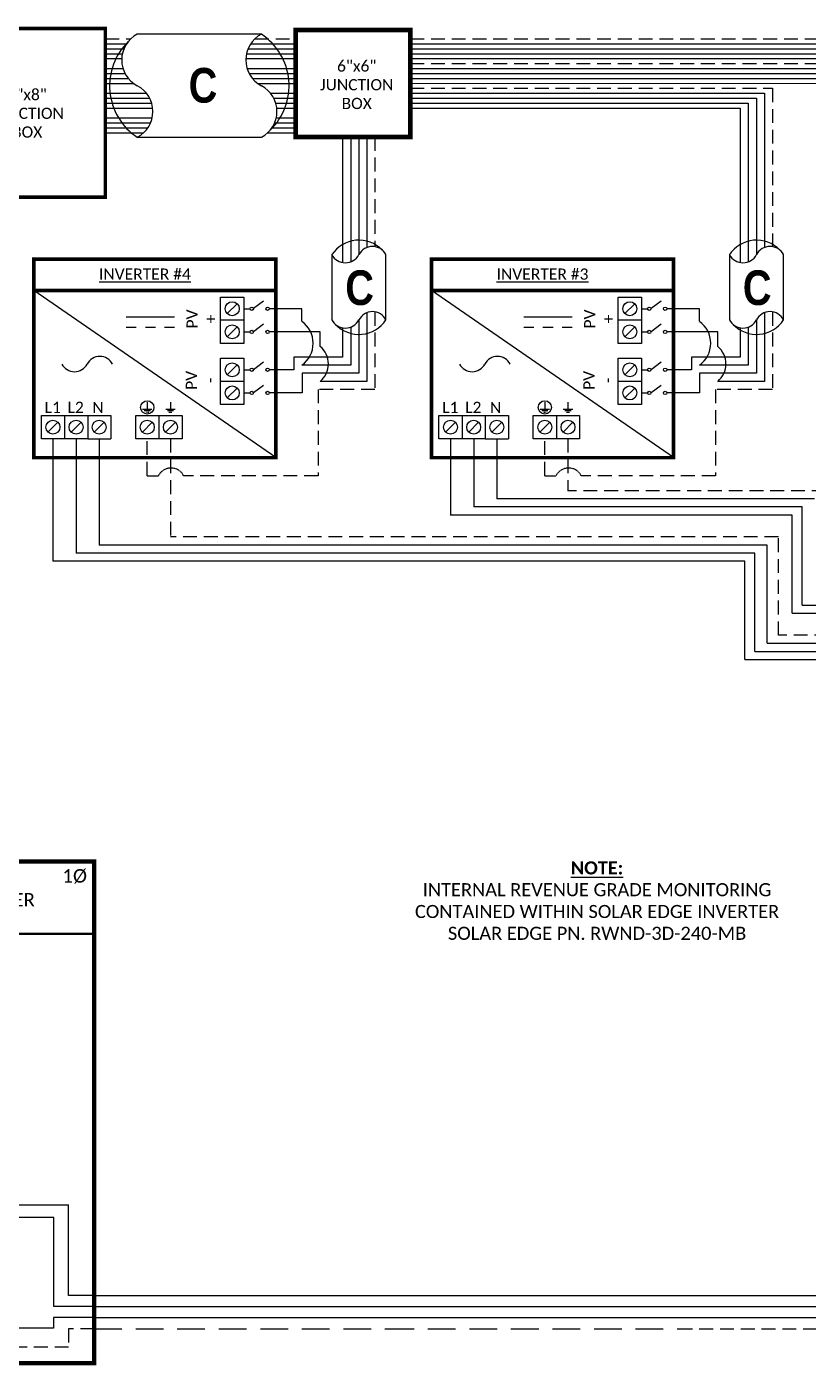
# Model space of a CAD drawing. Header units: feet. Extents: x 9097 to 9730, y 15288 to 15866.
# Drawn here: x 9309.2 to 9520.9, y 15482.9 to 15845.4 of the extents above; entities that cross this region are included whole.
import ezdxf

# ---------------------------------------------------------------- set-up
doc = ezdxf.new("R2010")
doc.units = ezdxf.units.FT
doc.header["$MEASUREMENT"] = 0
doc.linetypes.add('DASHED', pattern=[0.75, 0.5, -0.25])
doc.linetypes.add('HIDDEN', pattern=[0.375, 0.25, -0.125])
doc.styles.add('ONE LINE TXT', font='techb___.ttf')
doc.styles.get("Standard").update_dxf_attribs({"font": 'calibri.ttf'})

# ---------------------------------------------------------------- blocks, each defined once
blk = doc.blocks.new('*U23')
at = {"color": 7}
blk.add_line((-79.14, 9), (0, 9), dxfattribs=at)
at = {"color": 10}
blk.add_line((-79.14, 6), (0, 6), dxfattribs=at)
at = {"color": 253}
blk.add_line((-79.14, 3), (0, 3), dxfattribs=at)
at = {"color": 92, "linetype": 'HIDDEN', "ltscale": 15}
blk.add_line((-79.14, 0), (0, 0), dxfattribs=at)
blk = doc.blocks.new('*U25')
at = {"color": 7}
blk.add_line((-79.14, 9), (0, 9), dxfattribs=at)
at = {"color": 10}
blk.add_line((-79.14, 6), (0, 6), dxfattribs=at)
at = {"color": 253}
blk.add_line((-79.14, 3), (0, 3), dxfattribs=at)
at = {"color": 92, "linetype": 'DASHED', "ltscale": 15}
blk.add_line((-79.14, 0), (0, 0), dxfattribs=at)
blk = doc.blocks.new('*U29')
at = {"color": 7}
blk.add_line((-79.14, 9), (0, 9), dxfattribs=at)
at = {"color": 10}
blk.add_line((-79.14, 6), (0, 6), dxfattribs=at)
at = {"color": 253}
blk.add_line((-79.14, 3), (0, 3), dxfattribs=at)
at = {"color": 92, "linetype": 'DASHED', "ltscale": 15}
blk.add_line((-79.14, 0), (0, 0), dxfattribs=at)
at = {"color": 1, "insert": (-22.08, 115.96), "char_height": 3.5433, "attachment_point": 5}
blk.add_mtext_dynamic_manual_height_columns('{\\fCalibri|b1|i0|c0|p34;\\LNOTE:\\P}INTERNAL REVENUE GRADE MONITORING\\PCONTAINED WITHIN SOLAR EDGE INVERTER\\PSOLAR EDGE PN. RWND-3D-240-MB', width=99.534, gutter_width=7.17, heights=[0], dxfattribs=at)
blk = doc.blocks.new('breakerPanel')
at = {"linetype": 'Continuous'}
h = blk.add_hatch(color=1, dxfattribs=at)
h.dxf.hatch_style = 1
edge = h.paths.add_edge_path()
edge.add_arc((-42.47, 86.8), 0.291, 0, 360)
h = blk.add_hatch(color=1, dxfattribs=at)
h.dxf.hatch_style = 1
edge = h.paths.add_edge_path()
edge.add_arc((-38.44, 86.8), 0.291, 0, 360)
h = blk.add_hatch(color=1, dxfattribs=at)
h.dxf.hatch_style = 1
edge = h.paths.add_edge_path()
edge.add_arc((-42.47, 77.16), 0.291, 0, 360)
h = blk.add_hatch(color=1, dxfattribs=at)
h.dxf.hatch_style = 1
edge = h.paths.add_edge_path()
edge.add_arc((-38.44, 77.16), 0.291, 0, 360)
h = blk.add_hatch(color=1, dxfattribs=at)
h.dxf.hatch_style = 1
edge = h.paths.add_edge_path()
edge.add_arc((-38.44, 71.16), 0.528, 0, 360)
h = blk.add_hatch(color=1, dxfattribs=at)
h.dxf.hatch_style = 1
edge = h.paths.add_edge_path()
edge.add_arc((-42.47, 67.78), 0.528, 0, 360)
h = blk.add_hatch(color=1, dxfattribs=at)
h.dxf.hatch_style = 1
edge = h.paths.add_edge_path()
edge.add_arc((-38.44, 61.76), 0.528, 0, 360)
h = blk.add_hatch(color=1, dxfattribs=at)
h.dxf.hatch_style = 1
edge = h.paths.add_edge_path()
edge.add_arc((-42.47, 58.38), 0.528, 0, 360)
h = blk.add_hatch(color=1, dxfattribs=at)
h.dxf.hatch_style = 1
edge = h.paths.add_edge_path()
edge.add_arc((-38.44, 52.36), 0.528, 0, 360)
h = blk.add_hatch(color=1, dxfattribs=at)
h.dxf.hatch_style = 1
edge = h.paths.add_edge_path()
edge.add_arc((-42.47, 48.98), 0.528, 0, 360)
h = blk.add_hatch(color=1, dxfattribs=at)
h.dxf.hatch_style = 1
edge = h.paths.add_edge_path()
edge.add_arc((-42.47, 39.58), 0.528, 0, 360)
h = blk.add_hatch(color=1, dxfattribs=at)
h.dxf.hatch_style = 1
edge = h.paths.add_edge_path()
edge.add_arc((-38.44, 42.95), 0.528, 0, 360)
h = blk.add_hatch(color=1, dxfattribs=at)
h.dxf.hatch_style = 1
edge = h.paths.add_edge_path()
edge.add_arc((-38.44, 33.55), 0.528, 0, 360)
h = blk.add_hatch(color=1, dxfattribs=at)
h.dxf.hatch_style = 1
edge = h.paths.add_edge_path()
edge.add_arc((-42.47, 30.17), 0.528, 0, 360)
at = {"color": 155, "true_color": 0x647190}
blk.add_line((-80.92, 126.59), (0, 126.59), dxfattribs=at)
at = {"color": 253, "linetype": 'Continuous'}
for p, q in [((-100.73, 90.2), (-100.73, 109.7)), ((-76.04, 90.2), (-100.73, 90.2)), ((-76.04, 90.2), (-76.04, 22.16)), ((-76.04, 22.16), (-27.25, 22.16)), ((-27.25, 22.16), (-27.25, 17.57)), ((-27.25, 17.57), (-29.89, 17.57)), ((-11.01, 0.16), (-29.89, 0.16)), ((0, 3), (-11.01, 3)), ((-11.01, 3), (-11.01, 0.16))]:
    blk.add_line(p, q, dxfattribs=at)
at = {"color": 10, "linetype": 'Continuous'}
for p, q in [((-94.24, 94.51), (-94.24, 109.7)), ((-42.47, 94.51), (-94.24, 94.51)), ((-42.47, 87.09), (-42.47, 94.51)), ((-42.47, 30.17), (-42.47, 76.87)), ((-35.88, 67.78), (-45.04, 67.78)), ((-35.88, 58.38), (-45.04, 58.38)), ((-35.88, 48.98), (-45.04, 48.98)), ((-35.88, 39.58), (-45.04, 39.58)), ((-35.88, 30.17), (-45.04, 30.17)), ((-10.98, 30.17), (-29.89, 30.17)), ((-10.98, 6), (-10.98, 30.17)), ((0, 6), (-10.98, 6))]:
    blk.add_line(p, q, dxfattribs=at)
at = {"color": 7, "linetype": 'Continuous'}
for p, q in [((-87.75, 98.34), (-87.75, 109.7)), ((-38.44, 98.34), (-87.75, 98.34)), ((-38.44, 87.09), (-38.44, 98.34)), ((-38.44, 61.76), (-38.44, 76.87)), ((-35.88, 71.16), (-45.04, 71.16)), ((-38.44, 71.16), (-35.88, 71.16)), ((-45.04, 61.76), (-35.88, 61.76)), ((-35.88, 61.76), (-45.04, 61.76)), ((-38.44, 52.36), (-38.44, 61.76)), ((-45.04, 52.36), (-35.88, 52.36)), ((-35.88, 52.36), (-45.04, 52.36)), ((-38.44, 42.95), (-38.44, 52.36)), ((-45.04, 42.95), (-35.88, 42.95)), ((-35.88, 42.95), (-45.04, 42.95)), ((-38.44, 33.55), (-38.44, 42.95)), ((-35.88, 33.55), (-45.04, 33.55)), ((-6.96, 9), (-6.96, 33.55))]:
    blk.add_line(p, q, dxfattribs=at)
at = {"lineweight": 50}
blk.add_line((-80.92, 106.95), (0, 106.95), dxfattribs=at)
at = {"color": 7}
for p, q in [((-29.89, 33.55), (-6.96, 33.55)), ((0, 9), (-6.96, 9))]:
    blk.add_line(p, q, dxfattribs=at)
at = {"color": 1, "linetype": 'Continuous'}
for p, q in [((-51.03, -2.51), (-51.03, 20.23)), ((-46.49, 20.23), (-51.03, 20.23)), ((-46.49, 20.23), (-46.49, -2.51)), ((-34.43, -2.43), (-34.43, 20.16)), ((-29.89, 20.16), (-34.43, 20.16)), ((-29.89, 20.16), (-29.89, -2.43)), ((-46.49, -2.51), (-51.03, -2.51)), ((-29.89, -2.43), (-34.43, -2.43))]:
    blk.add_line(p, q, dxfattribs=at)
at = {"color": 4, "linetype": 'Continuous'}
for p, q in [((-47.97, 18.28), (-49.55, 16.71)), ((-31.37, 18.35), (-32.94, 16.78)), ((-47.97, 13.93), (-49.55, 12.36)), ((-31.37, 14), (-32.94, 12.43)), ((-47.97, 9.58), (-49.55, 8.01)), ((-31.37, 9.65), (-32.94, 8.08)), ((-47.97, 5.23), (-49.55, 3.66)), ((-31.37, 5.3), (-32.94, 3.73)), ((-47.97, 0.88), (-49.55, -0.69)), ((-31.37, 0.95), (-32.94, -0.62))]:
    blk.add_line(p, q, dxfattribs=at)
at = {"color": 92, "linetype": 'HIDDEN', "ltscale": 15}
for p, q in [((-51.03, 4.44), (-106.89, 4.44)), ((-106.89, 4.44), (-106.89, -4.87)), ((-75.84, -4.96), (-75.84, 0.09)), ((-75.84, 0.09), (-51.03, 0.09)), ((0, 0), (-6.96, 0)), ((-6.96, 0), (-6.96, -4.96)), ((-6.96, -4.96), (-75.84, -4.96))]:
    blk.add_line(p, q, dxfattribs=at)
at = {"color": 92, "linetype": 'Continuous', "ltscale": 15}
blk.add_line((-34.43, 0.09), (-46.49, 0.09), dxfattribs=at)
at = {"color": 92, "ltscale": 15}
blk.add_line((-106.89, -4.87), (-106.89, -24.84), dxfattribs=at)
at = {"lineweight": 50, "const_width": 1.19}
for points in [[(-103.67, 109.7), (-103.67, 126.59), (-84.82, 126.59), (-84.82, 109.7)], [(-80.92, -9.3), (-80.92, 126.59), (0, 126.59), (0, -9.3)]]:
    blk.add_lwpolyline(points, close=True, dxfattribs=at)
at = {"color": 92, "linetype": 'Continuous', "lineweight": 5, "ltscale": 0.05, "flags": 128}
for points in [[(-45.88, 10.97), (-41.2, 10.97)], [(-43.54, 13.81), (-43.54, 10.97)], [(-42.01, 10.1), (-45.07, 10.1)], [(-42.82, 9.23), (-44.25, 9.23)]]:
    blk.add_lwpolyline(points, dxfattribs=at)
at = {"color": 92, "linetype": 'Continuous', "ltscale": 4, "flags": 128}
for points in [[(-115.37, -24.84), (-98.41, -24.84)], [(-101.35, -27.98), (-112.43, -27.98)], [(-104.29, -31.12), (-109.49, -31.12)]]:
    blk.add_lwpolyline(points, dxfattribs=at)
at = {"linetype": 'Continuous'}
blk.add_circle((-94.24, 118.15), 7.15, dxfattribs=at)
at = {"color": 1, "linetype": 'Continuous'}
for centre, radius in [((-42.47, 86.8), 0.291), ((-38.44, 86.8), 0.291), ((-42.47, 77.16), 0.291), ((-38.44, 77.16), 0.291), ((-38.44, 71.16), 0.528), ((-42.47, 67.78), 0.528), ((-38.44, 61.76), 0.528), ((-42.47, 58.38), 0.528), ((-38.44, 52.36), 0.528), ((-42.47, 48.98), 0.528), ((-42.47, 39.58), 0.528), ((-38.44, 42.95), 0.528), ((-38.44, 33.55), 0.528), ((-42.47, 30.17), 0.528)]:
    blk.add_circle(centre, radius, dxfattribs=at)
at = {"color": 4, "linetype": 'Continuous'}
for centre in [(-48.76, 17.49), (-32.16, 17.57), (-48.76, 13.14), (-32.16, 13.21), (-48.76, 8.79), (-32.16, 8.86), (-48.76, 4.44), (-32.16, 4.51), (-48.76, 0.09), (-32.16, 0.16)]:
    blk.add_circle(centre, 1.11, dxfattribs=at)
at = {"color": 1, "linetype": 'Continuous'}
for centre, radius, start, end in [((-50.14, 81.98), 9.06, 327.8708, 32.1292), ((-46.11, 81.98), 9.06, 327.8708, 32.1292), ((-48.03, 68.62), 3.93, 40.3392, 139.6608), ((-32.88, 68.62), 3.93, 40.3392, 139.6608), ((-48.03, 65.24), 3.93, 40.3392, 139.6608), ((-32.88, 65.24), 3.93, 40.3392, 139.6608), ((-48.03, 59.21), 3.93, 40.3392, 139.6608), ((-32.88, 59.21), 3.93, 40.3392, 139.6608), ((-48.03, 55.84), 3.93, 40.3392, 139.6608), ((-32.88, 55.84), 3.93, 40.3392, 139.6608), ((-48.03, 49.81), 3.93, 40.3392, 139.6608), ((-32.88, 49.81), 3.93, 40.3392, 139.6608), ((-48.03, 46.43), 3.93, 40.3392, 139.6608), ((-32.88, 46.43), 3.93, 40.3392, 139.6608), ((-48.03, 40.41), 3.93, 40.3392, 139.6608), ((-32.88, 40.41), 3.93, 40.3392, 139.6608), ((-48.03, 37.03), 3.93, 40.3392, 139.6608), ((-32.88, 37.03), 3.93, 40.3392, 139.6608), ((-48.03, 31.01), 3.93, 40.3392, 139.6608), ((-32.88, 31.01), 3.93, 40.3392, 139.6608), ((-48.03, 27.63), 3.93, 40.3392, 139.6608), ((-32.88, 27.63), 3.93, 40.3392, 139.6608)]:
    blk.add_arc(centre, radius, start, end, dxfattribs=at)
at = {"color": 253, "linetype": 'Continuous', "style": 'ONE LINE TXT'}
blk.add_text('M', height=9.38, dxfattribs=at).set_placement((-98.8, 113.43))
at = {"color": 4, "linetype": 'Continuous'}
blk.add_text('NEUTRAL', height=1.874, rotation=90, dxfattribs=at).set_placement((-35.08, 4.08))
at = {"color": 1, "attachment_point": 5}
for s, width, gutter_width, heights, insert, char_height in [('EXISTING\\P1Ø 120/240V UTILITY METER', 37.8067, 7.17, [0], (-123.64, 118), 3.5433), ('240V', 0.1481, 0.75, [0], (-72.39, 122.54), 3.658), ('1Ø', 0.1481, 0.75, [0], (-5.31, 122.54), 3.658), ('serA MAIN BREAKER\\PnwA BUSBAR', 72.4998, 0.75, [0], (-39.75, 113.14), 3.6576), ('EXISTING MAIN BREAKER LOAD CENTER\\P2pocA BACK FEED BREAKER \\P{\\fVerdana|b1|i0|c0|p34;NEC 705.12(D)}', 79.2627, 97.94, [154.49], (-39.35, -23.38), 3.5433)]:
    blk.add_mtext_dynamic_manual_height_columns(s, width=width, gutter_width=gutter_width, heights=heights, dxfattribs=dict(at, insert=insert, char_height=char_height))
at = {"color": 4, "linetype": 'Continuous', "insert": (-46.25, 82.15), "char_height": 1.874, "attachment_point": 5, "rotation": 90}
blk.add_mtext_dynamic_manual_height_columns('2pserA\\PMAIN', width=0.1481, gutter_width=0.75, heights=[0], dxfattribs=at)
blk = doc.blocks.new('*U27')
at = {"color": 7}
blk.add_blockref('breakerPanel', (0, 0), dxfattribs=at)

msp = doc.modelspace()

# ---------------------------------------------------------------- linework, layer by layer
at = {"color": 92, "linetype": 'HIDDEN', "ltscale": 15}
for p, q in [((9330.46, 15842.16), (9337.35, 15842.16)), ((9370.98, 15842.16), (9382.06, 15842.16)), ((9413.06, 15842.16), (9726.57, 15842.16)), ((9413.06, 15835.47), (9618.87, 15835.47)), ((9413.06, 15828.77), (9511.17, 15828.77)), ((9511.17, 15828.77), (9511.17, 15785.88)), ((9403.47, 15815.61), (9403.47, 15785.88)), ((9403.47, 15768.21), (9403.47, 15747.2)), ((9511.17, 15768.21), (9511.17, 15747.2)), ((9403.47, 15747.2), (9388.07, 15747.2)), ((9388.07, 15747.2), (9388.07, 15723.83)), ((9511.17, 15747.2), (9495.77, 15747.2)), ((9495.77, 15747.2), (9495.77, 15723.83)), ((9341.82, 15723.83), (9341.82, 15733.84)), ((9348.09, 15733.84), (9348.09, 15707.23)), ((9449.52, 15723.83), (9449.52, 15733.84)), ((9455.79, 15733.84), (9455.79, 15719.73)), ((9341.82, 15723.83), (9344.82, 15723.83)), ((9388.07, 15723.83), (9351.67, 15723.83)), ((9449.52, 15723.83), (9452.52, 15723.83)), ((9495.77, 15723.83), (9459.37, 15723.83)), ((9525.59, 15719.73), (9455.79, 15719.73)), ((9512.78, 15707.23), (9348.09, 15707.23)), ((9512.78, 15680.61), (9512.78, 15707.23)), ((9666.94, 15680.61), (9512.78, 15680.61))]:
    msp.add_line(p, q, dxfattribs=at)
at = {"color": 7, "linetype": 'Continuous'}
for p, q in [((9372.74, 15843.41), (9339.11, 15843.41)), ((9330.46, 15839.48), (9335.5, 15839.48)), ((9369.13, 15839.48), (9382.06, 15839.48)), ((9413.06, 15839.48), (9722.2, 15839.48)), ((9330.46, 15836.81), (9334.9, 15836.81)), ((9368.53, 15836.81), (9382.06, 15836.81)), ((9413.06, 15836.81), (9717.84, 15836.81)), ((9330.46, 15832.79), (9335.79, 15832.79)), ((9369.42, 15832.79), (9382.06, 15832.79)), ((9413.06, 15832.79), (9614.5, 15832.79)), ((9330.46, 15830.11), (9338.07, 15830.11)), ((9371.7, 15830.11), (9382.06, 15830.11)), ((9413.06, 15830.11), (9610.14, 15830.12)), ((9330.46, 15826.1), (9342.45, 15826.1)), ((9330.46, 15823.42), (9343.28, 15823.42)), ((9376.08, 15826.1), (9382.06, 15826.1)), ((9376.91, 15823.42), (9382.06, 15823.42)), ((9413.06, 15826.1), (9506.81, 15826.1)), ((9413.06, 15823.42), (9502.44, 15823.42)), ((9502.44, 15823.42), (9502.44, 15781.57)), ((9506.81, 15826.1), (9506.81, 15783.63)), ((9330.46, 15819.4), (9342.7, 15819.4)), ((9330.46, 15816.73), (9340.83, 15816.73)), ((9374.46, 15816.73), (9382.06, 15816.73)), ((9376.33, 15819.4), (9382.06, 15819.4)), ((9339.11, 15815.51), (9372.74, 15815.51)), ((9394.74, 15815.61), (9394.74, 15781.57)), ((9399.11, 15815.61), (9399.11, 15783.63)), ((9391.82, 15783.72), (9391.82, 15766.04)), ((9406.49, 15766.04), (9406.49, 15783.72)), ((9499.52, 15783.72), (9499.52, 15766.04)), ((9514.18, 15766.04), (9514.18, 15783.72)), ((9376.65, 15728.71), (9311.1, 15773.96)), ((9484.34, 15728.71), (9418.8, 15773.96)), ((9349.23, 15766.79), (9336.11, 15766.79)), ((9399.11, 15765.95), (9399.11, 15751.56)), ((9456.93, 15766.79), (9443.81, 15766.79)), ((9506.81, 15765.95), (9506.81, 15751.56)), ((9338.85, 15763.96), (9336.11, 15763.96)), ((9344.04, 15763.96), (9341.3, 15763.96)), ((9349.23, 15763.96), (9346.49, 15763.96)), ((9394.74, 15763.89), (9394.74, 15755.92)), ((9446.55, 15763.96), (9443.81, 15763.96)), ((9451.74, 15763.96), (9449, 15763.96)), ((9456.93, 15763.96), (9454.19, 15763.96)), ((9502.44, 15763.89), (9502.44, 15755.92)), ((9394.74, 15755.92), (9381.56, 15755.92)), ((9381.56, 15755.92), (9381.56, 15752.51)), ((9502.44, 15755.92), (9489.26, 15755.92)), ((9489.26, 15755.92), (9489.26, 15752.51)), ((9381.56, 15752.51), (9374.86, 15752.51)), ((9399.11, 15751.56), (9383.75, 15751.56)), ((9383.75, 15751.56), (9383.75, 15746.24)), ((9489.26, 15752.51), (9482.56, 15752.51)), ((9506.81, 15751.56), (9491.45, 15751.56)), ((9491.45, 15751.56), (9491.45, 15746.24)), ((9383.75, 15746.24), (9374.86, 15746.24)), ((9491.45, 15746.24), (9482.56, 15746.24)), ((9316.27, 15733.84), (9316.27, 15700.66)), ((9423.97, 15733.84), (9423.97, 15713.16)), ((9516.5, 15713.16), (9423.97, 15713.16)), ((9516.5, 15686.55), (9516.5, 15713.16)), ((9503.69, 15700.66), (9316.27, 15700.66)), ((9503.69, 15674.04), (9503.69, 15700.66)), ((9516.5, 15686.55), (9676.75, 15686.55)), ((9503.69, 15674.04), (9669.13, 15674.04))]:
    msp.add_line(p, q, dxfattribs=at)
at = {"color": 10, "linetype": 'Continuous'}
for p, q in [((9330.46, 15840.82), (9336.22, 15840.82)), ((9330.46, 15838.14), (9335.08, 15838.14)), ((9368.71, 15838.14), (9382.06, 15838.14)), ((9369.85, 15840.82), (9382.06, 15840.82)), ((9413.06, 15840.82), (9724.38, 15840.82)), ((9413.06, 15838.14), (9720.02, 15838.14)), ((9330.46, 15834.13), (9335.24, 15834.13)), ((9368.87, 15834.13), (9382.06, 15834.13)), ((9413.06, 15834.13), (9616.69, 15834.13)), ((9330.46, 15831.46), (9336.67, 15831.46)), ((9370.3, 15831.46), (9382.06, 15831.46)), ((9413.06, 15831.46), (9612.32, 15831.46)), ((9330.46, 15827.44), (9341.58, 15827.44)), ((9375.21, 15827.44), (9382.06, 15827.44)), ((9413.06, 15827.44), (9508.99, 15827.44)), ((9508.99, 15827.44), (9508.99, 15785.64)), ((9330.46, 15824.76), (9343, 15824.76)), ((9376.62, 15824.76), (9382.06, 15824.76)), ((9413.06, 15824.76), (9504.62, 15824.76)), ((9504.62, 15824.76), (9504.62, 15781.76)), ((9330.46, 15820.74), (9343.14, 15820.74)), ((9376.77, 15820.74), (9382.06, 15820.74)), ((9330.46, 15818.07), (9341.98, 15818.07)), ((9375.6, 15818.07), (9382.06, 15818.07)), ((9396.92, 15815.61), (9396.92, 15781.76)), ((9401.29, 15815.61), (9401.29, 15785.64)), ((9383.71, 15769.06), (9374.86, 15769.06)), ((9383.71, 15765.65), (9383.71, 15769.06)), ((9491.41, 15769.06), (9482.56, 15769.06)), ((9491.41, 15765.65), (9491.41, 15769.06)), ((9401.29, 15767.96), (9401.29, 15749.38)), ((9508.99, 15767.96), (9508.99, 15749.38)), ((9388.66, 15762.79), (9374.86, 15762.79)), ((9388.66, 15758.86), (9388.66, 15762.79)), ((9396.92, 15764.08), (9396.92, 15753.74)), ((9496.36, 15762.79), (9482.56, 15762.79)), ((9496.36, 15758.86), (9496.36, 15762.79)), ((9504.62, 15764.08), (9504.62, 15753.74)), ((9396.92, 15753.74), (9383.71, 15753.74)), ((9504.62, 15753.74), (9491.41, 15753.74)), ((9401.29, 15749.38), (9388.66, 15749.38)), ((9508.99, 15749.38), (9496.36, 15749.38)), ((9322.54, 15733.84), (9322.54, 15702.85)), ((9430.24, 15733.84), (9430.24, 15715.35)), ((9519.18, 15715.35), (9430.24, 15715.35)), ((9519.18, 15688.73), (9519.18, 15715.35)), ((9506.37, 15702.85), (9322.54, 15702.85)), ((9506.37, 15676.23), (9506.37, 15702.85)), ((9519.18, 15688.73), (9676.65, 15688.73)), ((9506.37, 15676.23), (9669.02, 15676.23))]:
    msp.add_line(p, q, dxfattribs=at)
at = {"color": 1, "linetype": 'Continuous'}
for p, q in [((9361.7, 15759.66), (9361.7, 15772.2)), ((9361.7, 15772.2), (9367.97, 15772.2)), ((9361.7, 15759.66), (9361.7, 15772.2)), ((9367.97, 15772.2), (9367.97, 15759.66)), ((9367.97, 15772.2), (9367.97, 15765.93)), ((9367.97, 15769.06), (9369.67, 15769.06)), ((9373.32, 15771.11), (9370.61, 15769.08)), ((9469.4, 15759.66), (9469.4, 15772.2)), ((9469.4, 15772.2), (9475.67, 15772.2)), ((9469.4, 15759.66), (9469.4, 15772.2)), ((9475.67, 15772.2), (9475.67, 15759.66)), ((9475.67, 15772.2), (9475.67, 15765.93)), ((9475.67, 15769.06), (9477.37, 15769.06)), ((9481.02, 15771.11), (9478.31, 15769.08)), ((9367.97, 15765.93), (9361.7, 15765.93)), ((9475.67, 15765.93), (9469.4, 15765.93)), ((9367.97, 15762.79), (9369.67, 15762.79)), ((9373.32, 15764.84), (9370.61, 15762.81)), ((9475.67, 15762.79), (9477.37, 15762.79)), ((9481.02, 15764.84), (9478.31, 15762.81)), ((9367.97, 15759.66), (9361.7, 15759.66)), ((9475.67, 15759.66), (9469.4, 15759.66)), ((9361.7, 15743.1), (9361.7, 15755.64)), ((9361.7, 15755.64), (9367.97, 15755.64)), ((9367.97, 15755.64), (9367.97, 15749.37)), ((9373.32, 15754.55), (9370.61, 15752.52)), ((9469.4, 15743.1), (9469.4, 15755.64)), ((9469.4, 15755.64), (9475.67, 15755.64)), ((9475.67, 15755.64), (9475.67, 15749.37)), ((9481.02, 15754.55), (9478.31, 15752.52)), ((9367.97, 15752.51), (9369.67, 15752.51)), ((9475.67, 15752.51), (9477.37, 15752.51)), ((9367.97, 15749.37), (9361.7, 15749.37)), ((9367.97, 15749.37), (9367.97, 15743.1)), ((9373.32, 15748.28), (9370.61, 15746.25)), ((9475.67, 15749.37), (9469.4, 15749.37)), ((9475.67, 15749.37), (9475.67, 15743.1)), ((9481.02, 15748.28), (9478.31, 15746.25)), ((9367.97, 15746.24), (9369.67, 15746.24)), ((9475.67, 15746.24), (9477.37, 15746.24)), ((9313.14, 15740.11), (9325.68, 15740.11)), ((9313.14, 15733.84), (9313.14, 15740.11)), ((9313.14, 15740.11), (9319.41, 15740.11)), ((9319.41, 15740.11), (9319.41, 15733.84)), ((9325.68, 15740.11), (9325.68, 15733.84)), ((9325.68, 15740.11), (9331.95, 15740.11)), ((9331.95, 15740.11), (9331.95, 15733.84)), ((9338.69, 15740.11), (9351.23, 15740.11)), ((9338.69, 15733.84), (9338.69, 15740.11)), ((9338.69, 15740.11), (9344.96, 15740.11)), ((9344.96, 15740.11), (9344.96, 15733.84)), ((9351.23, 15740.11), (9351.23, 15733.84)), ((9367.97, 15743.1), (9361.7, 15743.1)), ((9420.84, 15740.11), (9433.38, 15740.11)), ((9420.84, 15733.84), (9420.84, 15740.11)), ((9420.84, 15740.11), (9427.11, 15740.11)), ((9427.11, 15740.11), (9427.11, 15733.84)), ((9433.38, 15740.11), (9433.38, 15733.84)), ((9433.38, 15740.11), (9439.64, 15740.11)), ((9439.64, 15740.11), (9439.64, 15733.84)), ((9446.39, 15740.11), (9458.93, 15740.11)), ((9446.39, 15733.84), (9446.39, 15740.11)), ((9446.39, 15740.11), (9452.66, 15740.11)), ((9452.66, 15740.11), (9452.66, 15733.84)), ((9458.93, 15740.11), (9458.93, 15733.84)), ((9475.67, 15743.1), (9469.4, 15743.1)), ((9325.68, 15733.84), (9313.14, 15733.84)), ((9325.68, 15733.84), (9331.95, 15733.84)), ((9351.23, 15733.84), (9338.69, 15733.84)), ((9433.38, 15733.84), (9420.84, 15733.84)), ((9433.38, 15733.84), (9439.64, 15733.84)), ((9458.93, 15733.84), (9446.39, 15733.84))]:
    msp.add_line(p, q, dxfattribs=at)
at = {"color": 4, "linetype": 'Continuous'}
for p, q in [((9366.18, 15770.4), (9363.5, 15767.72)), ((9473.87, 15770.4), (9471.2, 15767.72)), ((9366.18, 15764.13), (9363.5, 15761.46)), ((9473.87, 15764.13), (9471.2, 15761.46)), ((9366.18, 15753.84), (9363.5, 15751.17)), ((9473.87, 15753.84), (9471.2, 15751.17)), ((9366.18, 15747.57), (9363.5, 15744.9)), ((9473.87, 15747.57), (9471.2, 15744.9)), ((9317.61, 15738.32), (9314.93, 15735.64)), ((9323.88, 15738.32), (9321.2, 15735.64)), ((9330.15, 15738.32), (9327.47, 15735.64)), ((9343.16, 15738.32), (9340.49, 15735.64)), ((9349.43, 15738.32), (9346.76, 15735.64)), ((9425.31, 15738.32), (9422.63, 15735.64)), ((9431.58, 15738.32), (9428.9, 15735.64)), ((9437.85, 15738.32), (9435.17, 15735.64)), ((9450.86, 15738.32), (9448.18, 15735.64)), ((9457.13, 15738.32), (9454.45, 15735.64))]:
    msp.add_line(p, q, dxfattribs=at)
at = {"color": 253, "linetype": 'Continuous'}
for p, q in [((9328.81, 15733.84), (9328.81, 15705.04)), ((9436.51, 15733.84), (9436.51, 15717.54)), ((9522.56, 15717.54), (9436.51, 15717.54)), ((9509.75, 15705.04), (9328.81, 15705.04)), ((9509.75, 15678.42), (9509.75, 15705.04)), ((9509.75, 15678.42), (9666.87, 15678.42))]:
    msp.add_line(p, q, dxfattribs=at)
at = {"lineweight": 50}
for points, const_width in [([(9330.46, 15799.29), (9287.14, 15799.29), (9287.14, 15844.94), (9330.46, 15844.94)], 0.986), ([(9413.06, 15815.61), (9382.06, 15815.61), (9382.06, 15844.57), (9413.06, 15844.57)], 1.27), ([(9311.1, 15728.71), (9311.1, 15782.51), (9376.65, 15782.51), (9376.65, 15728.71)], 0.986), ([(9311.1, 15773.96), (9311.1, 15782.51), (9376.65, 15782.51), (9376.65, 15773.96)], 0.986), ([(9418.8, 15728.71), (9418.8, 15782.51), (9484.34, 15782.51), (9484.34, 15728.71)], 0.986), ([(9418.8, 15773.96), (9418.8, 15782.51), (9484.34, 15782.51), (9484.34, 15773.96)], 0.986)]:
    msp.add_lwpolyline(points, close=True, dxfattribs=dict(at, const_width=const_width))
at = {"color": 92, "linetype": 'Continuous', "flags": 128}
for points in [[(9341.82, 15743.78), (9341.82, 15741.87)], [(9348.09, 15743.78), (9348.09, 15741.87)], [(9449.52, 15743.78), (9449.52, 15741.87)], [(9455.79, 15743.78), (9455.79, 15741.87)], [(9340.54, 15741.87), (9343.1, 15741.87)], [(9342.66, 15741.4), (9340.99, 15741.4)], [(9346.81, 15741.87), (9349.37, 15741.87)], [(9348.93, 15741.4), (9347.26, 15741.4)], [(9448.24, 15741.87), (9450.8, 15741.87)], [(9450.36, 15741.4), (9448.69, 15741.4)], [(9454.51, 15741.87), (9457.07, 15741.87)], [(9456.63, 15741.4), (9454.95, 15741.4)]]:
    msp.add_lwpolyline(points, dxfattribs=at)
at = {"color": 92, "linetype": 'HIDDEN', "flags": 128}
for points in [[(9342.21, 15740.92), (9341.43, 15740.92)], [(9348.48, 15740.92), (9347.7, 15740.92)], [(9449.91, 15740.92), (9449.13, 15740.92)], [(9456.18, 15740.92), (9455.4, 15740.92)]]:
    msp.add_lwpolyline(points, dxfattribs=at)
at = {"color": 4, "linetype": 'Continuous'}
for centre in [(9364.84, 15769.06), (9472.54, 15769.06), (9364.84, 15762.79), (9472.54, 15762.79), (9364.84, 15752.51), (9472.54, 15752.51), (9364.84, 15746.24), (9472.54, 15746.24), (9316.27, 15736.98), (9322.54, 15736.98), (9328.81, 15736.98), (9341.82, 15736.98), (9348.09, 15736.98), (9423.97, 15736.98), (9430.24, 15736.98), (9436.51, 15736.98), (9449.52, 15736.98), (9455.79, 15736.98)]:
    msp.add_circle(centre, 1.89, dxfattribs=at)
at = {"color": 1, "linetype": 'Continuous'}
for centre in [(9370.12, 15769.06), (9374.41, 15769.06), (9477.82, 15769.06), (9482.11, 15769.06), (9370.12, 15762.79), (9374.41, 15762.79), (9477.82, 15762.79), (9482.11, 15762.79), (9370.12, 15752.51), (9374.41, 15752.51), (9477.82, 15752.51), (9482.11, 15752.51), (9370.12, 15746.24), (9374.41, 15746.24), (9477.82, 15746.24), (9482.11, 15746.24)]:
    msp.add_circle(centre, 0.45, dxfattribs=at)
at = {"color": 92, "linetype": 'Continuous'}
for centre in [(9341.82, 15742.33), (9449.52, 15742.33)]:
    msp.add_circle(centre, 1.8, dxfattribs=at)
at = {"color": 7, "linetype": 'Continuous'}
for centre, radius, start, end in [((9348.37, 15829.46), 16.75, 133.9732, 236.4265), ((9363.48, 15829.46), 16.75, 313.9732, 56.4265), ((9399.15, 15778.85), 8.8, 43.9732, 146.4265), ((9506.85, 15778.85), 8.8, 43.9732, 146.4265), ((9399.15, 15770.91), 8.8, 223.9732, 326.4265), ((9506.85, 15770.91), 8.8, 223.9732, 326.4265)]:
    msp.add_arc(centre, radius, start, end, dxfattribs=at)
at = {"linetype": 'Continuous'}
for centre, radius, start, end in [((9342.77, 15836.44), 7.88, 117.6639, 242.3361), ((9376.4, 15836.44), 7.88, 117.6639, 242.3361), ((9335.46, 15822.49), 7.88, 297.6639, 62.3361), ((9369.08, 15822.49), 7.88, 297.6639, 62.3361), ((9395.48, 15785.64), 4.14, 207.6639, 332.3361), ((9402.82, 15781.79), 4.14, 27.6639, 152.3361), ((9503.18, 15785.64), 4.14, 207.6639, 332.3361), ((9510.52, 15781.79), 4.14, 27.6639, 152.3361), ((9395.48, 15767.96), 4.14, 207.6639, 332.3361), ((9402.82, 15764.12), 4.14, 27.6639, 152.3361), ((9503.18, 15767.96), 4.14, 207.6639, 332.3361), ((9510.52, 15764.12), 4.14, 27.6639, 152.3361), ((9328.97, 15752.27), 3.87, 27.6639, 152.3361), ((9436.67, 15752.27), 3.87, 27.6639, 152.3361), ((9322.11, 15755.87), 3.87, 207.6639, 332.3361), ((9429.81, 15755.87), 3.87, 207.6639, 332.3361)]:
    msp.add_arc(centre, radius, start, end, dxfattribs=at)
at = {"color": 10, "linetype": 'Continuous'}
for centre, radius, start, end in [((9379.44, 15759.69), 7.32, 305.6505, 54.3495), ((9487.14, 15759.69), 7.32, 305.6505, 54.3495), ((9384.69, 15754.12), 6.18, 309.9338, 50.0662), ((9492.39, 15754.12), 6.18, 309.9338, 50.0662)]:
    msp.add_arc(centre, radius, start, end, dxfattribs=at)
at = {"color": 92, "linetype": 'HIDDEN', "ltscale": 0.3}
for centre in [(9348.25, 15722.03), (9455.95, 15722.03)]:
    msp.add_arc(centre, 3.87, 27.6639, 152.3361, dxfattribs=at)

# ---------------------------------------------------------------- block references
at = {"color": 7}
for name, p in [('*U27', (9327.46, 15492.74)), ('*U29', (9485.74, 15492.74)), ('*U25', (9406.6, 15492.74)), ('*U23', (9564.88, 15492.74))]:
    msp.add_blockref(name, p, dxfattribs=at)

# ---------------------------------------------------------------- texts
at = {"color": 1, "linetype": 'Continuous'}
for s, p in [('%%UINVERTER #4', (9328.75, 15776.91)), ('%%UINVERTER #3', (9436.45, 15776.91))]:
    msp.add_text(s, height=3.0435, dxfattribs=at).set_placement(p)
at = {"color": 1, "linetype": 'Continuous', "char_height": 9.3833, "attachment_point": 1, "style": 'ONE LINE TXT'}
for insert in [(9353.04, 15834.27), (9395.46, 15779.45), (9503.15, 15779.45)]:
    msp.add_mtext_dynamic_manual_height_columns('{\\W1;\\C256;C}', width=0.1385, gutter_width=2.13, heights=[0], dxfattribs=dict(at, insert=insert))
at = {"color": 1, "insert": (9398.56, 15829.72), "char_height": 3.0435, "width": 0.3967, "attachment_point": 5}
msp.add_mtext('6"x6"  JUNCTION BOX  ', dxfattribs=at)
at = {"color": 1, "attachment_point": 5}
for s, width, gutter_width, insert, char_height in [('8"x8"  JUNCTION BOX ', 0.4767, 7.17, (9309.29, 15821.98), 3.0435), ('L1', 0.1481, 0.75, (9316.22, 15742.31), 3.043), ('L2', 0.1481, 0.75, (9322.43, 15742.34), 3.043), ('N', 0.1481, 0.75, (9328.47, 15742.29), 3.04), ('L1', 0.1481, 0.75, (9423.92, 15742.31), 3.043), ('L2', 0.1481, 0.75, (9430.13, 15742.34), 3.043), ('N', 0.1481, 0.75, (9436.17, 15742.29), 3.04)]:
    msp.add_mtext_dynamic_manual_height_columns(s, width=width, gutter_width=gutter_width, heights=[0], dxfattribs=dict(at, insert=insert, char_height=char_height))
at = {"color": 1, "char_height": 3.043, "attachment_point": 5, "rotation": 90}
for s, width, insert in [('PV +', 2.8378, (9356.5, 15766.27)), ('PV +', 2.8378, (9464.2, 15766.27)), ('PV -', 2.8013, (9356.31, 15749.65)), ('PV -', 2.8013, (9464.01, 15749.65))]:
    msp.add_mtext_dynamic_manual_height_columns(s, width=width, gutter_width=0.75, heights=[0], dxfattribs=dict(at, insert=insert))

doc.saveas('drawing.dxf')
